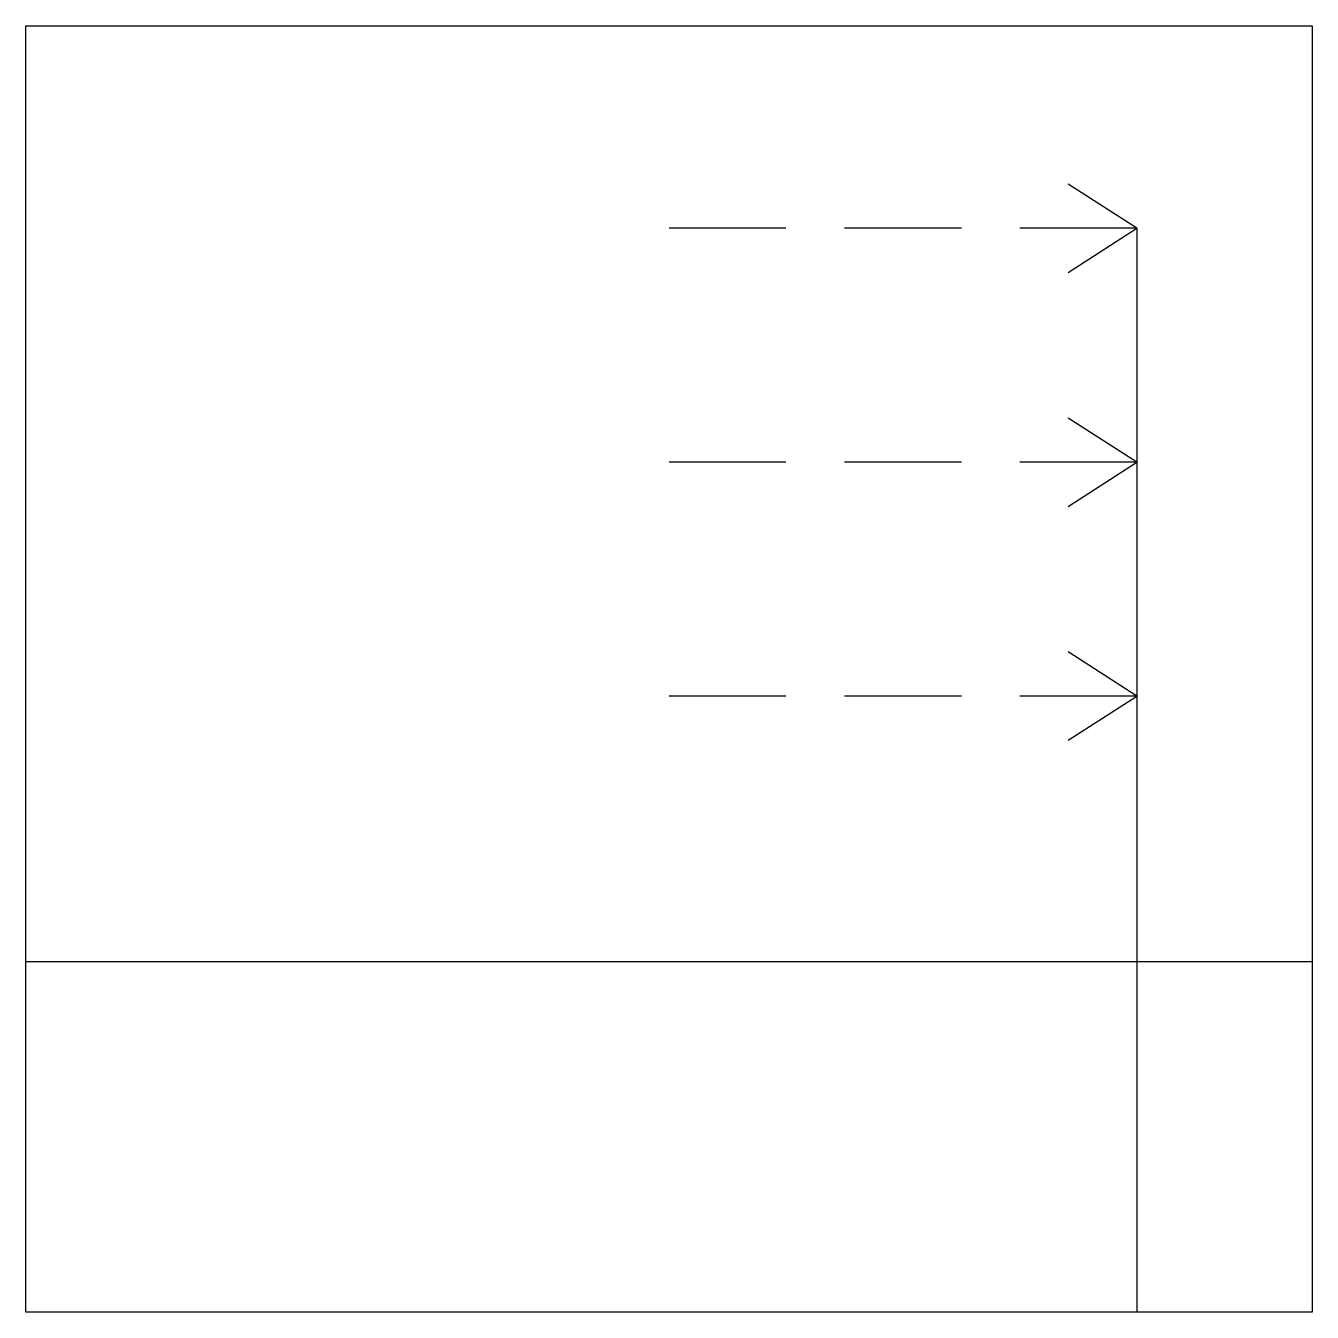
# Model space of a CAD drawing. Header units: millimetres. Extents: x -275 to 275, y -275 to 275.
import ezdxf

# ---------------------------------------------------------------- set-up
doc = ezdxf.new("R2010")
doc.units = ezdxf.units.MM

msp = doc.modelspace()

# ---------------------------------------------------------------- linework, layer by layer
at = {"color": 0, "linetype": 'ByBlock', "lineweight": -2}
for p, q in [((-275, 275), (275, 275)), ((-275, -275), (-275, 275)), ((275, 275), (275, -275)), ((200, 188.4), (170.59, 207.28)), ((50, 188.4), (0, 188.4)), ((125, 188.4), (75, 188.4)), ((200, 188.4), (150, 188.4)), ((170.59, 169.51), (200, 188.4)), ((200, 188.4), (200, -275)), ((200, 88.4), (170.59, 107.28)), ((50, 88.4), (0, 88.4)), ((125, 88.4), (75, 88.4)), ((200, 88.4), (150, 88.4)), ((170.59, 69.51), (200, 88.4)), ((200, -11.6), (170.59, 7.28)), ((50, -11.6), (0, -11.6)), ((125, -11.6), (75, -11.6)), ((200, -11.6), (150, -11.6)), ((170.59, -30.49), (200, -11.6)), ((-275, -125), (275, -125)), ((275, -275), (-275, -275))]:
    msp.add_line(p, q, dxfattribs=at)

doc.saveas('drawing.dxf')
